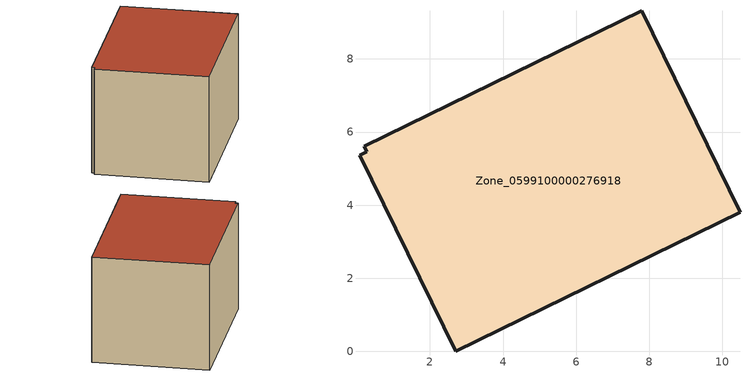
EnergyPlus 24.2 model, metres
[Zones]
Zone_0599100000276918
 floor ground (C_G): 0.07,5.36 0.27,5.46 0.2,5.61 7.79,9.32 10.48,3.81 2.7,0 z0
 wall outside (C_F): 10.48,3.81 7.79,9.32 0.2,5.61 0.27,5.46 0.07,5.36 2.7,0 10.48,3.81 z0:5.8
 roof outside (C_R): 0.27,5.46 0.07,5.36 2.7,0 10.48,3.81 7.79,9.32 0.2,5.61 z5.8
[BUILDING]
Pand.0599100000276918: North Axis=0; Terrain=City; Loads Convergence Tolerance Value=0.04; Temperature Convergence Tolerance Value=0.4; Solar Distribution=FullExterior; Maximum Number of Warmup Days=25; Minimum Number of Warmup Days=1
[Site:Location]
Rotterdam.The.Hague.AP_ZH_NLD Design_Conditions: Latitude=51.96; Longitude=4.45; Time Zone=1; Elevation=-4.5
[SITE:GROUNDTEMPERATURE:BUILDINGSURFACE]
18, 18, 18, 18, 18, 18, 18, 18, 18, 18, 18, 18
[MATERIAL] Thermal Absorptance=0.9; Solar Absorptance=0.7; Visible Absorptance=0.7
Name | Roughness | Thickness | Conductivity | Density | Specific Heat
G.TI.1946-1964 | MediumSmooth | 0.15 | 1 | 540 | 1210
F.TI.1946-1964 | Rough | 0.3 | 0.857143 | 1920 | 840
R.TI.1946-1964 | MediumRough | 0.2 | 0.277778 | 1500 | 1000
[CONSTRUCTION]
C_G: G.TI.1946-1964
C_F: F.TI.1946-1964
C_R: R.TI.1946-1964
[ZONE]
Zone_0599100000276918: Type=1; Multiplier=1; Ceiling Height=Autocalculate; Volume=Autocalculate; Floor Area=autocalculate; Part of Total Floor Area=Yes
[ZONEINFILTRATION:DESIGNFLOWRATE]
Infil_Zone_0599100000276918: Zone or ZoneList or Space or SpaceList=Zone_0599100000276918; Schedule=AlwaysOn; Design Flow Rate Calculation Method=Flow/Area; Flow Rate per Floor Area=0.003; Constant Term Coefficient=1; Temperature Term Coefficient=0; Velocity Term Coefficient=0; Velocity Squared Term Coefficient=0
[HVACTEMPLATE:ZONE:IDEALLOADSAIRSYSTEM]
Zone_0599100000276918: Maximum Heating Supply Air Temperature=50; Minimum Cooling Supply Air Temperature=13; Maximum Heating Supply Air Humidity Ratio=0.0156; Minimum Cooling Supply Air Humidity Ratio=0.0077; Heating Limit=NoLimit; Cooling Limit=NoLimit; Dehumidification Control Type=ConstantSensibleHeatRatio; Cooling Sensible Heat Ratio=0.7; Dehumidification Setpoint=60; Humidification Control Type=None; Humidification Setpoint=30; Outdoor Air Method=None; Outdoor Air Flow Rate per Person=0.00944; Outdoor Air Flow Rate per Zone Floor Area=0; Outdoor Air Flow Rate per Zone=0; Demand Controlled Ventilation Type=None; Outdoor Air Economizer Type=NoEconomizer; Heat Recovery Type=None; Sensible Heat Recovery Effectiveness=0.7; Latent Heat Recovery Effectiveness=0.65
[ZONECONTROL:THERMOSTAT]
ThermostatControl_Zone_0599100000276918: Zone or ZoneList=Zone_0599100000276918; Control Type Schedule=DualSetpointControlType; Control 1=Thermostat_Zone_0599100000276918; Temperature Difference Between Cutout And Setpoint=0
[THERMOSTATSETPOINT:DUALSETPOINT]
Thermostat_Zone_0599100000276918: Heating Setpoint Temperature Schedule=HeatingSetpoint_Zone_0599100000276918; Cooling Setpoint Temperature Schedule=CoolingSetpoint_Zone_0599100000276918
[SCHEDULE:COMPACT]
HeatingSetpoint_Zone_0599100000276918: Through: 12/31, For: AllDays, Until: 24:00, 21
CoolingSetpoint_Zone_0599100000276918: Through: 12/31, For: AllDays, Until: 24:00, 24
DualSetpointControlType: Through: 12/31, For: AllDays, Until: 24:00, 4
AlwaysOn: Through: 12/31, For: AllDays, Until: 24:00, 1
